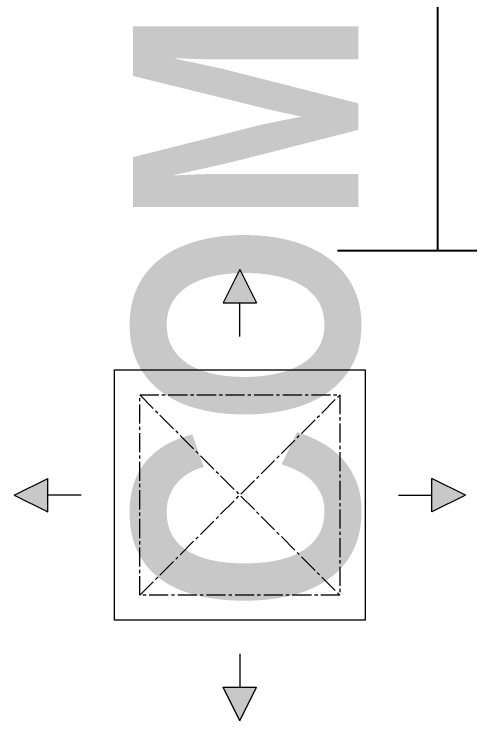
# Model space of a CAD drawing. Header units: millimetres. Extents: x -92759 to 184353, y -15225 to 86714.
# Drawn here: x -68649 to -68194, y 53916 to 54621 of the extents above; entities that cross this region are included whole.
import ezdxf

# ---------------------------------------------------------------- set-up
doc = ezdxf.new("R2010")
doc.units = ezdxf.units.MM
doc.linetypes.add('CENTER2', pattern=[28.575, 19.05, -3.175, 3.175, -3.175])
for name, color, linetype in [('0-1', 9, 'Continuous'), ('A-_ROOMNAME_A', 8, 'Continuous'), ('E-legend', 1, 'Continuous'), ('M-ACMV_FCU', 5, 'Continuous')]:
    doc.layers.add(name, color=color, linetype=linetype)
doc.layers.add('M-ACMV_FAD', color=3, linetype='Continuous', lineweight=18)
doc.layers.add('M-ACMV_FAG', color=3, linetype='Continuous', lineweight=25)
doc.styles.add('Arial Narrow_B_1', font='ARIALNB.TTF', dxfattribs={"height": 300})
doc.styles.add('Simplex', font='simplex_.ttf', dxfattribs={"width": 0.7, "height": 450})

# ---------------------------------------------------------------- blocks, each defined once
blk = doc.blocks.new('A$Cb2bf8f38')
at = {"layer": 'A-_ROOMNAME_A', "insert": (-25597.55, 21483.97), "char_height": 225, "width": 3355.0622, "attachment_point": 1, "rotation": 90, "style": 'Arial Narrow_B_1'}
blk.add_mtext('COMPRESSOR ROOM', dxfattribs=at)
blk = doc.blocks.new('A$Cffc3e977')
at = {"layer": 'E-legend', "lineweight": 25}
for p, q in [((0, 1200), (-300, 1200)), ((-200, 0), (-200, 1200)), ((-100, 0), (-100, 1200)), ((-100, 600), (-200, 600)), ((-300, 0), (0, 0))]:
    blk.add_line(p, q, dxfattribs=at)
at = {"layer": 'E-legend', "lineweight": 25, "style": 'Simplex', "width": 0.7}
blk.add_text('L5', height=350, rotation=90, dxfattribs=at).set_placement((-375.08, 0.09))
blk = doc.blocks.new('EL_B8_L1_R4')
at = {"color": 0, "ltscale": 0.5, "rotation": 180}
blk.add_blockref('A$Cffc3e977', (-14600.56, -17514.21), dxfattribs=at)
blk = doc.blocks.new('A$C97506c09')
at = {"layer": 'M-ACMV_FAG', "lineweight": 5}
h = blk.add_hatch(color=3, dxfattribs=at)
h.dxf.hatch_style = 1
h.paths.add_polyline_path([(-16.75, 191.88), (16.75, 191.88), (0, 225.39)])
h = blk.add_hatch(color=3, dxfattribs=at)
h.dxf.hatch_style = 1
h.paths.add_polyline_path([(-225.39, 0), (-191.88, -16.75), (-191.88, 16.75)])
h = blk.add_hatch(color=3, dxfattribs=at)
h.dxf.hatch_style = 1
h.paths.add_polyline_path([(191.88, 16.75), (191.88, -16.75), (225.39, 0)])
h = blk.add_hatch(color=3, dxfattribs=at)
h.dxf.hatch_style = 1
h.paths.add_polyline_path([(0, -225.39), (16.75, -191.88), (-16.75, -191.88)])
at = {"layer": 'M-ACMV_FAD', "color": 3, "lineweight": 5}
blk.add_lwpolyline([(-125, 125), (125, 125), (125, -125), (-125, -125)], close=True, dxfattribs=at)
at = {"layer": 'M-ACMV_FAG', "color": 3, "lineweight": 5}
for p, q in [((0, 225.39), (-16.75, 191.88)), ((0, 225.39), (16.75, 191.88)), ((16.75, 191.88), (-16.75, 191.88)), ((0, 158.38), (0, 191.88)), ((-225.39, 0), (-191.88, 16.75)), ((-191.88, -16.75), (-191.88, 16.75)), ((191.88, -16.75), (191.88, 16.75)), ((225.39, 0), (191.88, 16.75)), ((-225.39, 0), (-191.88, -16.75)), ((-158.38, 0), (-191.88, 0)), ((158.38, 0), (191.88, 0)), ((225.39, 0), (191.88, -16.75)), ((0, -158.38), (0, -191.88)), ((16.75, -191.88), (-16.75, -191.88)), ((0, -225.39), (-16.75, -191.88)), ((0, -225.39), (16.75, -191.88))]:
    blk.add_line(p, q, dxfattribs=at)
at = {"layer": 'M-ACMV_FAG', "color": 3, "linetype": 'CENTER2', "lineweight": 5}
for p, q in [((-100, -100), (100, 100)), ((100, -100), (-100, 100))]:
    blk.add_line(p, q, dxfattribs=at)
blk.add_lwpolyline([(-100, 100), (100, 100), (100, -100), (-100, -100)], close=True, dxfattribs=at)
blk = doc.blocks.new('ACMV_B8L1_R9')
at = {"layer": 'M-ACMV_FAG', "rotation": 270.0000165603296}
blk.add_blockref('A$C97506c09', (221379.15, -55813.36), dxfattribs=at)

msp = doc.modelspace()

# ---------------------------------------------------------------- block references
at = {"layer": '0-1'}
msp.add_blockref('A$Cb2bf8f38', (-42933.02, 32541.24), dxfattribs=at)

# ---------------------------------------------------------------- next in the draw order: block references
at = {"color": 0}
msp.add_blockref('EL_B8_L1_R4', (-53725.95, 73099.58), dxfattribs=at)

# ---------------------------------------------------------------- next in the draw order: block references
at = {"layer": 'M-ACMV_FCU', "color": 5}
msp.add_blockref('ACMV_B8L1_R9', (-289803.02, 109954.6), dxfattribs=at)

doc.saveas('drawing.dxf')
